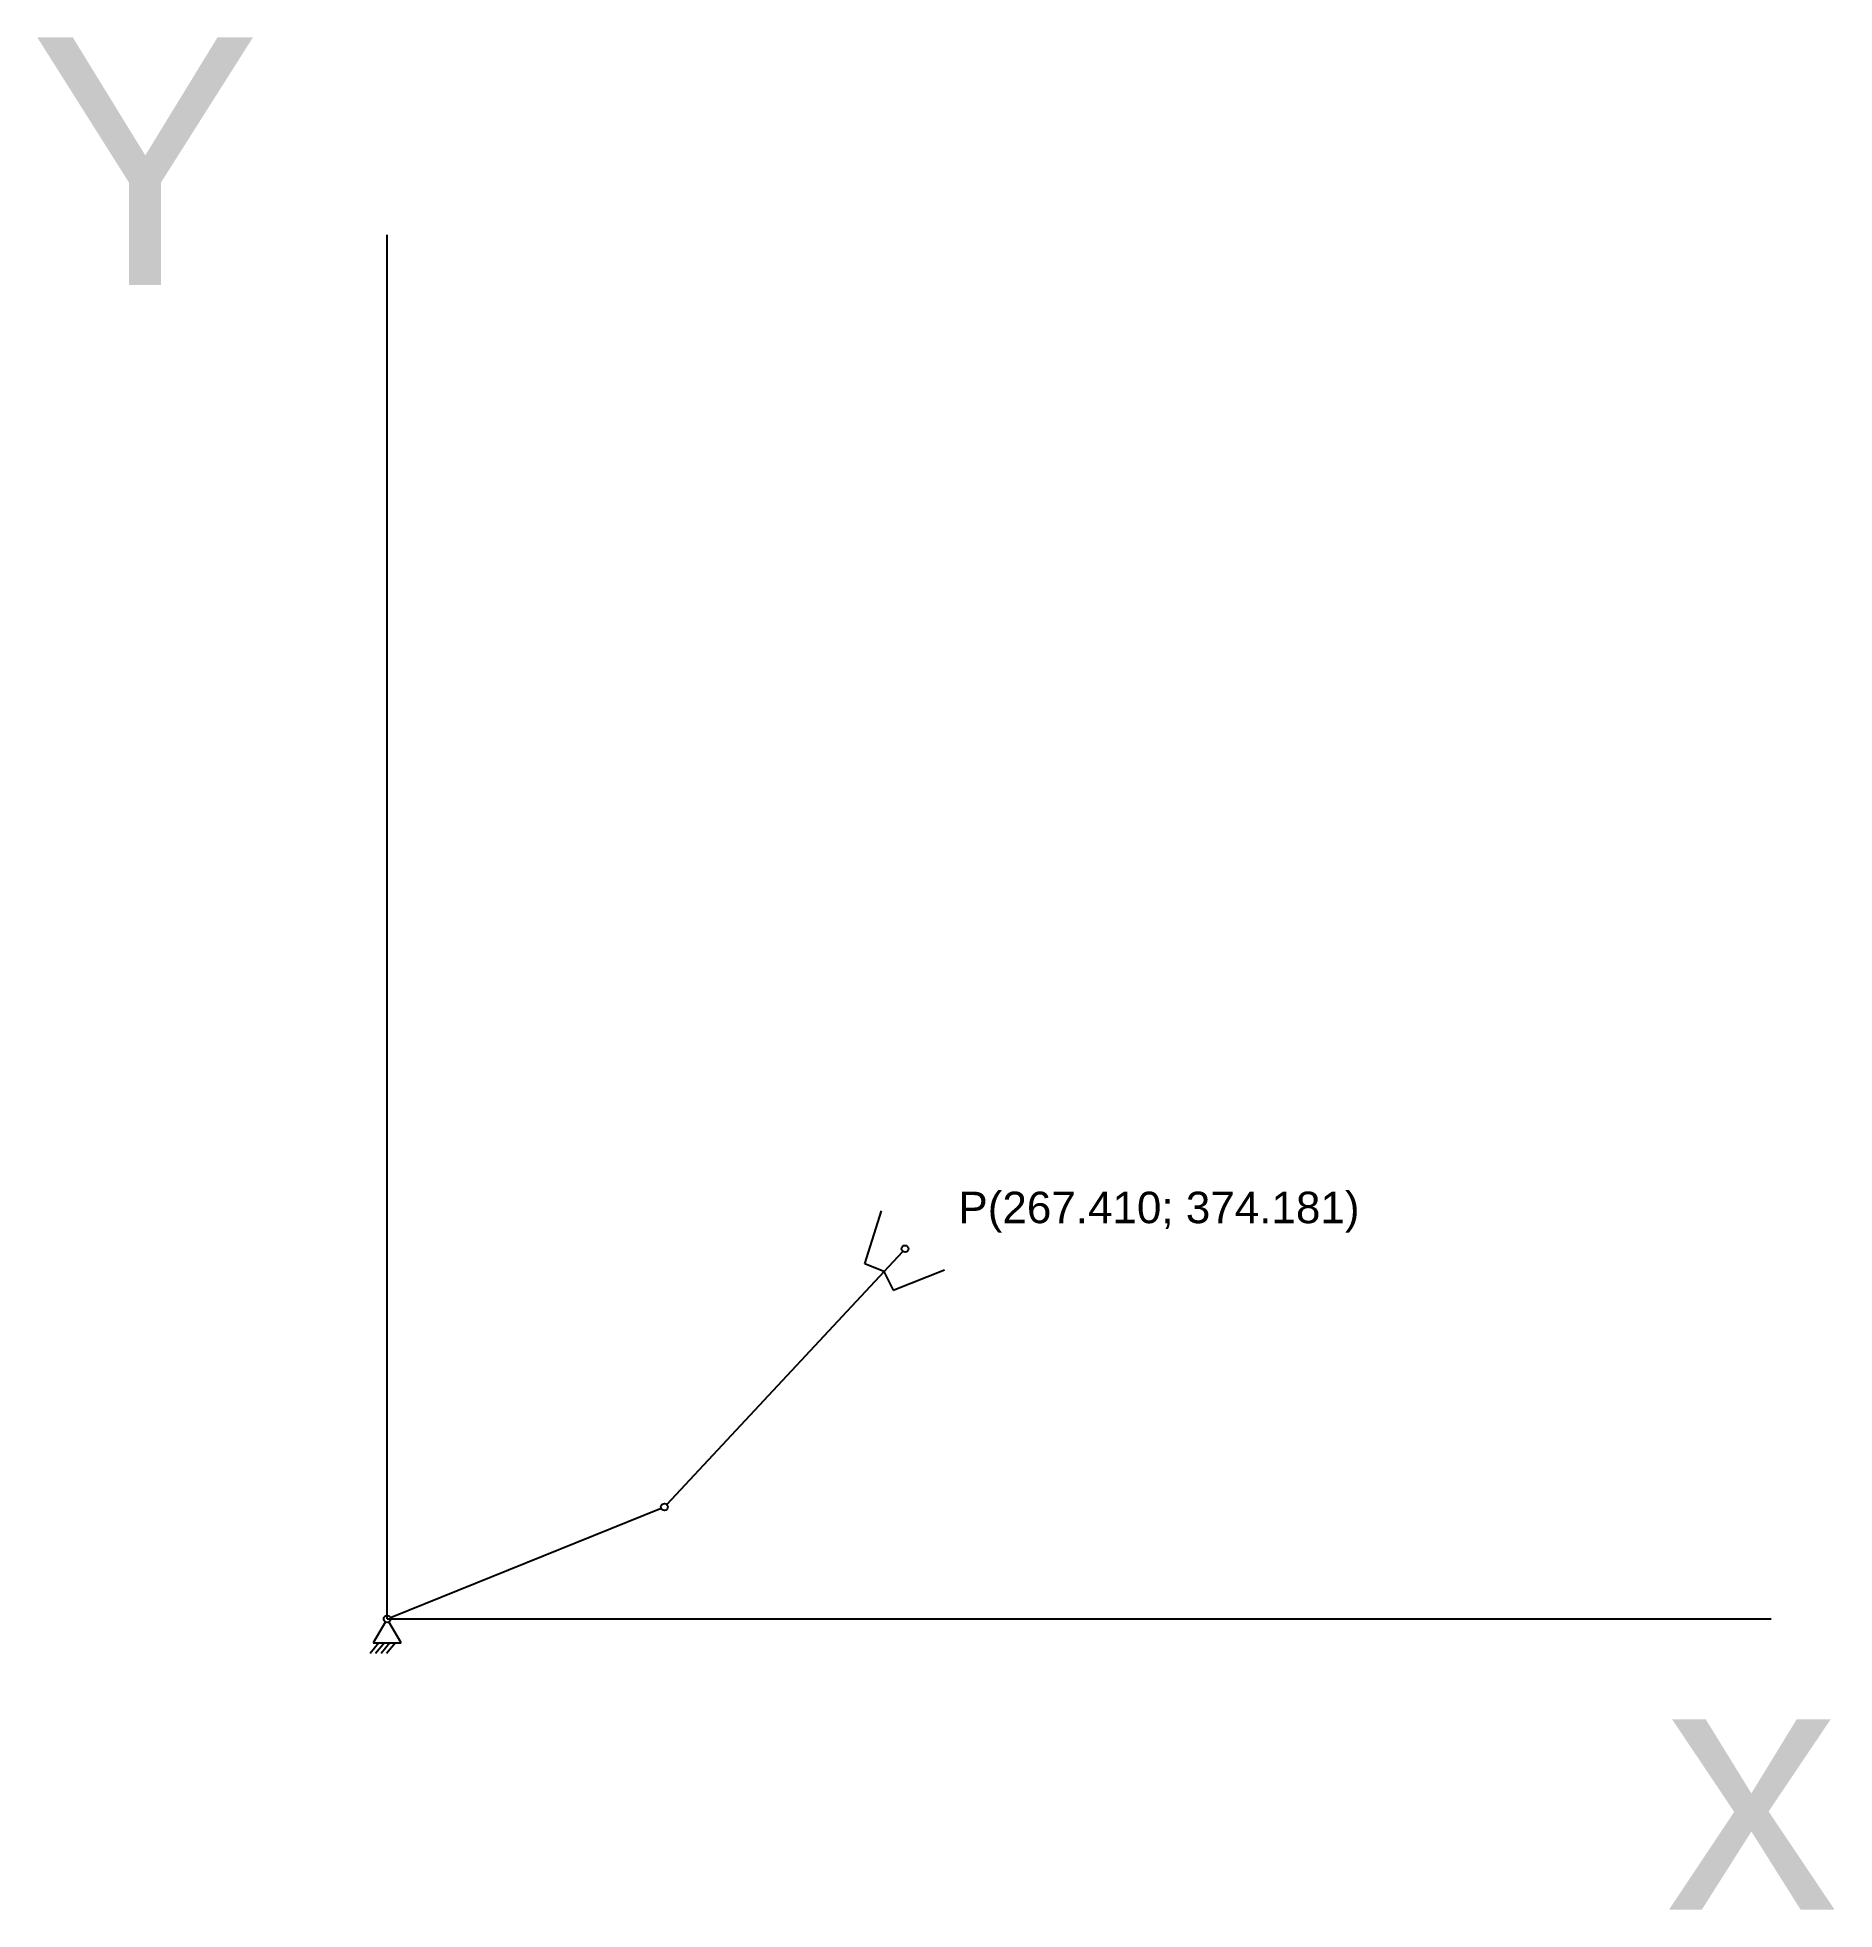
# Model space of a CAD drawing. Header units: millimetres. Extents: x -253 to 5516, y -210 to 1143.
# Drawn here: x -253 to 1046, y -210 to 1143 of the extents above.
import ezdxf

# ---------------------------------------------------------------- set-up
doc = ezdxf.new("R2010")
doc.units = ezdxf.units.MM
doc.header["$MEASUREMENT"] = 0
doc.styles.get("Standard").update_dxf_attribs({"font": 'arial.ttf'})

# ---------------------------------------------------------------- blocks, each defined once
blk = doc.blocks.new('Block1')
for p, q in [((-1.2, -2.2), (-10, -17.3)), ((10, -17.3), (1.3, -2.2)), ((-6, -17.3), (-12.4, -25)), ((-10, -17.3), (-6, -17.3)), ((-2, -17.3), (-8.4, -25)), ((-6, -17.3), (-2, -17.3)), ((2, -17.3), (-4.4, -25)), ((-2, -17.3), (2, -17.3)), ((6, -17.3), (-0.4, -25)), ((2, -17.3), (6, -17.3)), ((6, -17.3), (10, -17.3))]:
    blk.add_line(p, q)
blk.add_circle((0, 0), 2.5)
blk = doc.blocks.new('Block2')
blk.add_line((2.5, 0), (213.5, 0))
for centre in [(0, 0), (216, 0)]:
    blk.add_circle(centre, 2.5)
blk = doc.blocks.new('Block3')
for p, q in [((227.2, 14), (263.3, 31.2)), ((232.5, 0), (227.2, 14)), ((2.5, 0), (252.5, 0)), ((232.5, 0), (227.2, -14)), ((227.2, -14), (263.3, -31.2))]:
    blk.add_line(p, q)
for centre in [(0, 0), (255, 0)]:
    blk.add_circle(centre, 2.5)

msp = doc.modelspace()

# ---------------------------------------------------------------- linework, layer by layer
for q in [(0, 1000), (1000, 0)]:
    msp.add_line((0, 0), q)

# ---------------------------------------------------------------- block references
for name, p, rotation in [('Block3', (200.3, 80.9), 47.00000000000003), ('Block2', (0, 0), 22)]:
    msp.add_blockref(name, p, dxfattribs=dict(rotation=rotation))
msp.add_blockref('Block1', (0, 0))

# ---------------------------------------------------------------- texts
for s, height, p in [('Y', 178.9, (-258.2, 963.7)), ('P(267.410; 374.181)', 22.755, (412.7, 285.9)), ('x', 178.9, (923.4, -210))]:
    msp.add_text(s, height=height).set_placement(p)

doc.saveas('drawing.dxf')
